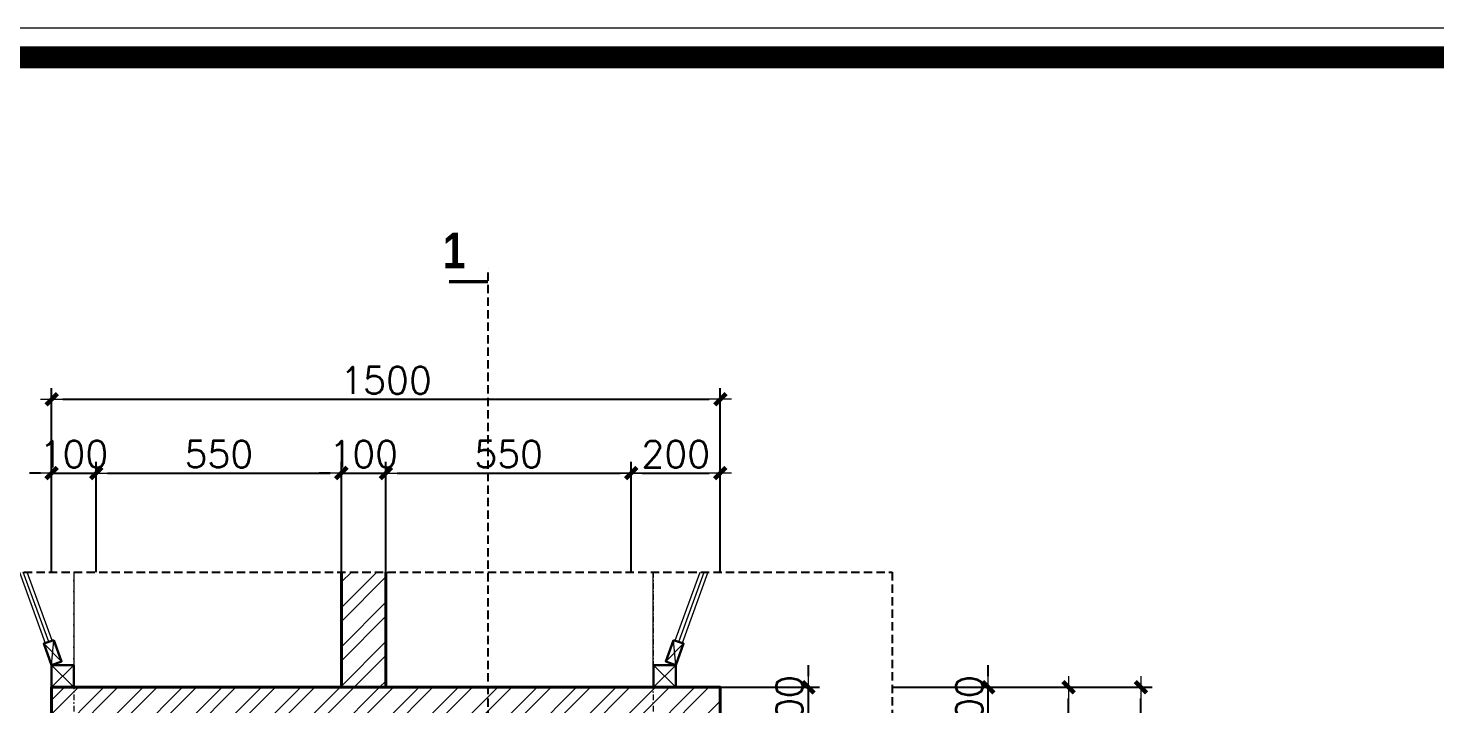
# Model space of a CAD drawing. Header units: millimetres. Extents: x 615730 to 2792744, y 139412 to 597571.
# Drawn here: x 1404753 to 1417384, y 275694 to 281772 of the extents above; entities that cross this region are included whole.
import ezdxf

# ---------------------------------------------------------------- set-up
doc = ezdxf.new("R2010")
doc.units = ezdxf.units.MM
doc.header["$MEASUREMENT"] = 0
doc.header["$PDMODE"] = 34
doc.linetypes.add('DASHDOT', pattern=[1, 0.5, -0.25, 0, -0.25])
doc.linetypes.add('HIDDEN', pattern=[0.375, 0.25, -0.125])
doc.layers.get('0').update_dxf_attribs({"lineweight": 5})
for name, color, linetype in [('DUT', 250, 'HIDDEN'), ('H', 252, 'Continuous'), ('LAYER18', 1, 'Continuous')]:
    doc.layers.add(name, color=color, linetype=linetype)
for name, color, linetype, lineweight in [('Ncua', 121, 'Continuous', 18), ('NETNGOAITUONG', 1, 'Continuous', 40), ('NTHAY1', 61, 'Continuous', 25), ('thay', 7, 'Continuous', 15), ('TIM TRUC', 149, 'DASHDOT', 9), ('VLIEU', 250, 'Continuous', 9)]:
    doc.layers.add(name, color=color, linetype=linetype, lineweight=lineweight)
doc.styles.add('romans', font='romans.shx', dxfattribs={"height": 240})
doc.styles.get("Standard").update_dxf_attribs({"font": ''})
doc.styles.get('Standard').set_extended_font_data('VNI-Avo')
doc.dimstyles.new('1-50', dxfattribs={"dimtxt": 200, "dimasz": 100, "dimexe": 100, "dimexo": 0, "dimgap": 50, "dimtad": 1, "dimdec": 0, "dimlfac": 0.25, "dimzin": 0, "dimdsep": 46, "dimtxsty": 'romans', "dimblk": ']', "dimcen": 0, "dimdle": 100, "dimclrd": 148, "dimclre": 148, "dimclrt": 2, "dimadec": 0, "dimazin": 0, "dimtfac": 1.111111, "dimtdec": 0, "dimtix": 1, "dimtmove": 2, "dimatfit": 3, "dimldrblk": ']', "dimfxl": 200, "dimtolj": 1, "dimtzin": 0, "dimarcsym": 0})
pattern_1 = [(45, (-1284536.56, -892194.67), (-176.776695, 176.776695), []), (45, (-1284536.56, -892069.67), (-176.776695, 176.776695), [])]

# ---------------------------------------------------------------- blocks, each defined once
blk = doc.blocks.new('A$C2E0F34A2')
at = {"color": 126, "lineweight": 9}
for p, q in [((0, 0), (50, 50)), ((50, 0), (0, 50))]:
    blk.add_line(p, q, dxfattribs=at)
at = {"lineweight": 30}
blk.add_lwpolyline([(50, 50), (0, 50), (0, 0), (50, 0)], close=True, dxfattribs=at)
blk = doc.blocks.new(']')
for p, q in [((1, 0), (-1, 0)), ((0, 1), (0, -1))]:
    blk.add_line(p, q)
at = {"color": 9, "const_width": 0.4}
blk.add_lwpolyline([(-0.51, -0.51), (0.51, 0.51)], dxfattribs=at)
blk = doc.blocks.new('*D2770')
at = {"layer": 'DEFPOINTS', "color": 0, "ltscale": 10, "transparency": 16777216}
for p in [(1405364, 277776), (1404964, 276887), (1405364, 276887)]:
    blk.add_point(p, dxfattribs=at)
at = {"layer": 'VLIEU', "color": 148, "lineweight": -2, "ltscale": 10, "transparency": 16777216}
for p, q in [((1404864, 277776), (1404764, 277776)), ((1404964, 276887), (1404964, 277876)), ((1404964, 277776), (1405364, 277776)), ((1405364, 276887), (1405364, 277876)), ((1405464, 277776), (1405564, 277776))]:
    blk.add_line(p, q, dxfattribs=at)
at = {"layer": 'VLIEU', "color": 148, "lineweight": -2, "ltscale": 10, "transparency": 16777216, "xscale": 100, "yscale": 100, "zscale": 100}
blk.add_blockref(']', (1404964, 277776), dxfattribs=at)
at = {"layer": 'VLIEU', "color": 148, "lineweight": -2, "ltscale": 10, "transparency": 16777216, "xscale": 100, "yscale": 100, "zscale": 100, "rotation": 180}
blk.add_blockref(']', (1405364, 277776), dxfattribs=at)
at = {"layer": 'VLIEU', "color": 2, "ltscale": 10, "transparency": 16777216, "insert": (1405164, 277946), "char_height": 240, "attachment_point": 5, "style": 'romans'}
blk.add_mtext('\\A1;100', dxfattribs=at)
blk = doc.blocks.new('*D2771')
at = {"layer": 'DEFPOINTS', "color": 0, "ltscale": 10, "transparency": 16777216}
for p in [(1407564, 277776), (1405364, 276887), (1407564, 276887)]:
    blk.add_point(p, dxfattribs=at)
at = {"layer": 'VLIEU', "color": 148, "lineweight": -2, "ltscale": 10, "transparency": 16777216}
for p, q in [((1405364, 276887), (1405364, 277876)), ((1405464, 277776), (1407464, 277776)), ((1407564, 276887), (1407564, 277876))]:
    blk.add_line(p, q, dxfattribs=at)
at = {"layer": 'VLIEU', "color": 148, "lineweight": -2, "ltscale": 10, "transparency": 16777216, "xscale": 100, "yscale": 100, "zscale": 100, "rotation": 180}
blk.add_blockref(']', (1405364, 277776), dxfattribs=at)
at = {"layer": 'VLIEU', "color": 148, "lineweight": -2, "ltscale": 10, "transparency": 16777216, "xscale": 100, "yscale": 100, "zscale": 100}
blk.add_blockref(']', (1407564, 277776), dxfattribs=at)
at = {"layer": 'VLIEU', "color": 2, "ltscale": 10, "transparency": 16777216, "insert": (1406464, 277946), "char_height": 240, "attachment_point": 5, "style": 'romans'}
blk.add_mtext('\\A1;550', dxfattribs=at)
blk = doc.blocks.new('*D2772')
at = {"layer": 'DEFPOINTS', "color": 0, "ltscale": 10, "transparency": 16777216}
for p in [(1407964, 277776), (1407564, 276887), (1407964, 276887)]:
    blk.add_point(p, dxfattribs=at)
at = {"layer": 'VLIEU', "color": 148, "lineweight": -2, "ltscale": 10, "transparency": 16777216}
for p, q in [((1407464, 277776), (1407364, 277776)), ((1407564, 276887), (1407564, 277876)), ((1407564, 277776), (1407964, 277776)), ((1407964, 276887), (1407964, 277876)), ((1408064, 277776), (1408164, 277776))]:
    blk.add_line(p, q, dxfattribs=at)
at = {"layer": 'VLIEU', "color": 148, "lineweight": -2, "ltscale": 10, "transparency": 16777216, "xscale": 100, "yscale": 100, "zscale": 100}
blk.add_blockref(']', (1407564, 277776), dxfattribs=at)
at = {"layer": 'VLIEU', "color": 148, "lineweight": -2, "ltscale": 10, "transparency": 16777216, "xscale": 100, "yscale": 100, "zscale": 100, "rotation": 180}
blk.add_blockref(']', (1407964, 277776), dxfattribs=at)
at = {"layer": 'VLIEU', "color": 2, "ltscale": 10, "transparency": 16777216, "insert": (1407764, 277946), "char_height": 240, "attachment_point": 5, "style": 'romans'}
blk.add_mtext('\\A1;100', dxfattribs=at)
blk = doc.blocks.new('*D2773')
at = {"layer": 'DEFPOINTS', "color": 0, "ltscale": 10, "transparency": 16777216}
for p in [(1410164, 277776), (1407964, 276887), (1410164, 276887)]:
    blk.add_point(p, dxfattribs=at)
at = {"layer": 'VLIEU', "color": 148, "lineweight": -2, "ltscale": 10, "transparency": 16777216}
for p, q in [((1407964, 276887), (1407964, 277876)), ((1408064, 277776), (1410064, 277776)), ((1410164, 276887), (1410164, 277876))]:
    blk.add_line(p, q, dxfattribs=at)
at = {"layer": 'VLIEU', "color": 148, "lineweight": -2, "ltscale": 10, "transparency": 16777216, "xscale": 100, "yscale": 100, "zscale": 100, "rotation": 180}
blk.add_blockref(']', (1407964, 277776), dxfattribs=at)
at = {"layer": 'VLIEU', "color": 148, "lineweight": -2, "ltscale": 10, "transparency": 16777216, "xscale": 100, "yscale": 100, "zscale": 100}
blk.add_blockref(']', (1410164, 277776), dxfattribs=at)
at = {"layer": 'VLIEU', "color": 2, "ltscale": 10, "transparency": 16777216, "insert": (1409064, 277946), "char_height": 240, "attachment_point": 5, "style": 'romans'}
blk.add_mtext('\\A1;550', dxfattribs=at)
blk = doc.blocks.new('*D2774')
at = {"layer": 'DEFPOINTS', "color": 0, "ltscale": 10, "transparency": 16777216}
for p in [(1410964, 277776), (1410164, 276887), (1410964, 276887)]:
    blk.add_point(p, dxfattribs=at)
at = {"layer": 'VLIEU', "color": 148, "lineweight": -2, "ltscale": 10, "transparency": 16777216}
for p, q in [((1410164, 276887), (1410164, 277876)), ((1410264, 277776), (1410864, 277776)), ((1410964, 276887), (1410964, 277876))]:
    blk.add_line(p, q, dxfattribs=at)
at = {"layer": 'VLIEU', "color": 148, "lineweight": -2, "ltscale": 10, "transparency": 16777216, "xscale": 100, "yscale": 100, "zscale": 100, "rotation": 180}
blk.add_blockref(']', (1410164, 277776), dxfattribs=at)
at = {"layer": 'VLIEU', "color": 148, "lineweight": -2, "ltscale": 10, "transparency": 16777216, "xscale": 100, "yscale": 100, "zscale": 100}
blk.add_blockref(']', (1410964, 277776), dxfattribs=at)
at = {"layer": 'VLIEU', "color": 2, "ltscale": 10, "transparency": 16777216, "insert": (1410564, 277946), "char_height": 240, "attachment_point": 5, "style": 'romans'}
blk.add_mtext('\\A1;200', dxfattribs=at)
blk = doc.blocks.new('*D2775')
at = {"layer": 'DEFPOINTS', "color": 0, "ltscale": 10, "transparency": 16777216}
for p in [(1410964, 278439), (1404964, 276887), (1410964, 276887)]:
    blk.add_point(p, dxfattribs=at)
at = {"layer": 'VLIEU', "color": 148, "lineweight": -2, "ltscale": 10, "transparency": 16777216}
for p, q in [((1404964, 276887), (1404964, 278539)), ((1410964, 276887), (1410964, 278539)), ((1405064, 278439), (1410864, 278439))]:
    blk.add_line(p, q, dxfattribs=at)
at = {"layer": 'VLIEU', "color": 148, "lineweight": -2, "ltscale": 10, "transparency": 16777216, "xscale": 100, "yscale": 100, "zscale": 100, "rotation": 180}
blk.add_blockref(']', (1404964, 278439), dxfattribs=at)
at = {"layer": 'VLIEU', "color": 148, "lineweight": -2, "ltscale": 10, "transparency": 16777216, "xscale": 100, "yscale": 100, "zscale": 100}
blk.add_blockref(']', (1410964, 278439), dxfattribs=at)
at = {"layer": 'VLIEU', "color": 2, "ltscale": 10, "transparency": 16777216, "insert": (1407964, 278609), "char_height": 240, "attachment_point": 5, "style": 'romans'}
blk.add_mtext('\\A1;1500', dxfattribs=at)
blk = doc.blocks.new('*D2785')
at = {"layer": 'DEFPOINTS', "color": 0, "ltscale": 10, "transparency": 16777216}
for p in [(1412506, 275852), (1413368, 275852), (1412506, 275452)]:
    blk.add_point(p, dxfattribs=at)
at = {"layer": 'VLIEU', "color": 148, "lineweight": -2, "ltscale": 10, "transparency": 16777216}
for p, q in [((1413368, 275952), (1413368, 276052)), ((1412506, 275852), (1413468, 275852)), ((1413368, 275452), (1413368, 275852)), ((1412506, 275452), (1413468, 275452)), ((1413368, 275352), (1413368, 275252))]:
    blk.add_line(p, q, dxfattribs=at)
at = {"layer": 'VLIEU', "color": 148, "lineweight": -2, "ltscale": 10, "transparency": 16777216, "xscale": 100, "yscale": 100, "zscale": 100}
for p, rotation in [((1413368, 275852), 270), ((1413368, 275452), 90)]:
    blk.add_blockref(']', p, dxfattribs=dict(at, rotation=rotation))
at = {"layer": 'VLIEU', "color": 2, "ltscale": 10, "transparency": 16777216, "insert": (1413198, 275652), "char_height": 240, "attachment_point": 5, "rotation": 90, "style": 'romans'}
blk.add_mtext('\\A1;100', dxfattribs=at)
blk = doc.blocks.new('*D2788')
at = {"layer": 'DEFPOINTS', "color": 0, "ltscale": 10, "transparency": 16777216}
for p in [(1412506, 275852), (1414088, 275852), (1412506, 271847)]:
    blk.add_point(p, dxfattribs=at)
at = {"layer": 'VLIEU', "color": 148, "lineweight": -2, "ltscale": 10, "transparency": 16777216}
for p, q in [((1412506, 275852), (1414188, 275852)), ((1414088, 271947), (1414088, 275752)), ((1412506, 271847), (1414188, 271847))]:
    blk.add_line(p, q, dxfattribs=at)
at = {"layer": 'VLIEU', "color": 148, "lineweight": -2, "ltscale": 10, "transparency": 16777216, "xscale": 100, "yscale": 100, "zscale": 100}
for p, rotation in [((1414088, 275852), 90), ((1414088, 271847), 270)]:
    blk.add_blockref(']', p, dxfattribs=dict(at, rotation=rotation))
at = {"layer": 'VLIEU', "color": 2, "ltscale": 10, "transparency": 16777216, "insert": (1413918, 273849), "char_height": 240, "attachment_point": 5, "rotation": 90, "style": 'romans'}
blk.add_mtext('\\A1;1001', dxfattribs=at)
blk = doc.blocks.new('*D2789')
at = {"layer": 'DEFPOINTS', "color": 0, "ltscale": 10, "transparency": 16777216}
for p in [(1412506, 275852), (1414738, 275852), (1412506, 266652)]:
    blk.add_point(p, dxfattribs=at)
at = {"layer": 'VLIEU', "color": 148, "lineweight": -2, "ltscale": 10, "transparency": 16777216}
for p, q in [((1412506, 275852), (1414838, 275852)), ((1414738, 266752), (1414738, 275752)), ((1412506, 266652), (1414838, 266652))]:
    blk.add_line(p, q, dxfattribs=at)
at = {"layer": 'VLIEU', "color": 148, "lineweight": -2, "ltscale": 10, "transparency": 16777216, "xscale": 100, "yscale": 100, "zscale": 100}
for p, rotation in [((1414738, 275852), 90), ((1414738, 266652), 270)]:
    blk.add_blockref(']', p, dxfattribs=dict(at, rotation=rotation))
at = {"layer": 'VLIEU', "color": 2, "ltscale": 10, "transparency": 16777216, "insert": (1414568, 271252), "char_height": 240, "attachment_point": 5, "rotation": 90, "style": 'romans'}
blk.add_mtext('\\A1;2300', dxfattribs=at)
blk = doc.blocks.new('*D2794')
at = {"layer": 'DEFPOINTS', "color": 0, "ltscale": 10, "transparency": 16777216}
for p in [(1410964, 275852), (1411754, 275852), (1410964, 275452)]:
    blk.add_point(p, dxfattribs=at)
at = {"layer": 'VLIEU', "color": 148, "lineweight": -2, "ltscale": 10, "transparency": 16777216}
for p, q in [((1411754, 275952), (1411754, 276052)), ((1410964, 275852), (1411854, 275852)), ((1411754, 275452), (1411754, 275852)), ((1410964, 275452), (1411854, 275452)), ((1411754, 275352), (1411754, 275252))]:
    blk.add_line(p, q, dxfattribs=at)
at = {"layer": 'VLIEU', "color": 148, "lineweight": -2, "ltscale": 10, "transparency": 16777216, "xscale": 100, "yscale": 100, "zscale": 100}
for p, rotation in [((1411754, 275852), 270), ((1411754, 275452), 90)]:
    blk.add_blockref(']', p, dxfattribs=dict(at, rotation=rotation))
at = {"layer": 'VLIEU', "color": 2, "ltscale": 10, "transparency": 16777216, "insert": (1411584, 275652), "char_height": 240, "attachment_point": 5, "rotation": 90, "style": 'romans'}
blk.add_mtext('\\A1;100', dxfattribs=at)

msp = doc.modelspace()

# ---------------------------------------------------------------- hatches: boundary and pattern name
at = {"layer": 'VLIEU', "ltscale": 10}
h = msp.add_hatch(dxfattribs=at)
h.set_pattern_fill('STEEL', color=256, scale=2000, style=0)
h.set_pattern_definition(pattern_1)
h.paths.add_polyline_path([(1407963.8, 276887.1), (1407563.8, 276887.1), (1407563.8, 275851.6), (1407963.8, 275851.6)])
h = msp.add_hatch(dxfattribs=at)
h.set_pattern_fill('STEEL', color=256, scale=2000, style=0)
h.set_pattern_definition(pattern_1)
h.paths.add_polyline_path([(1405363.8, 275451.6), (1410163.8, 275451.6), (1410163.8, 274856.9, -0.0000707), (1410163.8, 274856.9), (1410163.8, 273218.6), (1410163.8, 272247.1), (1410963.8, 272247.1), (1410963.8, 275851.6), (1404963.8, 275851.6), (1404963.8, 270971.6), (1405363.8, 270971.6)])
h.paths.add_polyline_path([(1410963.8, 271447.1), (1410563.2, 271447.1), (1410563.4, 270158.6, -0.0716684), (1410567.5, 270130.4, -0.0715985), (1410563.4, 270102.2), (1410563.5, 269558.4, -0.0709209), (1410567.5, 269530.4, -0.070851), (1410563.5, 269502.5), (1410563.6, 268958.1, -0.0701658), (1410567.5, 268930.4, -0.0700959), (1410563.6, 268902.8), (1410563.8, 267451.6), (1410963.8, 267451.6), (1410963.8, 267451.6)])

# ---------------------------------------------------------------- linework, layer by layer
at = {"color": 126, "lineweight": 9}
for p, q in [((1404937.3, 276260.2), (1404708.5, 276887.1)), ((1410590.3, 276260.2), (1410819.1, 276887.1)), ((1405053.4, 276084.3), (1404893.6, 276243.8)), ((1404963.8, 276051.6), (1404983.2, 276276.5)), ((1410474.2, 276084.3), (1410633.9, 276243.8)), ((1410563.8, 276051.6), (1410544.3, 276276.5))]:
    msp.add_line(p, q, dxfattribs=at)
for points in [[(1404674.2, 276887.1), (1404907.2, 276248.8), (1404969.7, 276271.6), (1404745, 276887.1)], [(1410853.3, 276887.1), (1410620.4, 276248.8), (1410557.9, 276271.6), (1410782.6, 276887.1)]]:
    msp.add_lwpolyline(points)
at = {"lineweight": 30}
for points in [[(1404983.2, 276276.5), (1405053.4, 276084.3), (1404963.8, 276051.6), (1404893.6, 276243.8)], [(1410544.3, 276276.5), (1410474.2, 276084.3), (1410563.8, 276051.6), (1410633.9, 276243.8)]]:
    msp.add_lwpolyline(points, close=True, dxfattribs=at)
at = {"layer": 'DUT', "color": 5, "ltscale": 300}
msp.add_lwpolyline([(1408880.4, 262965.2), (1408880.4, 279615.5)], dxfattribs=at)
at = {"layer": 'DUT', "color": 2, "ltscale": 300}
msp.add_lwpolyline([(1402576.7, 276887.1), (1412506.2, 276887.1), (1412506.2, 265981.2), (1402576.7, 265981.2)], close=True, dxfattribs=at)
at = {"layer": 'H', "const_width": 197}
msp.add_lwpolyline([(1398551.1, 254455.8), (1437030.2, 254455.8), (1437030.2, 281509.4), (1398551.1, 281509.4)], close=True, dxfattribs=at)
at = {"layer": 'LAYER18', "ltscale": 10, "const_width": 30}
msp.add_lwpolyline([(1408528.7, 279494.5), (1408880.4, 279494.5)], dxfattribs=at)
at = {"layer": 'NETNGOAITUONG'}
for p, q in [((1407563.8, 275851.6), (1407563.8, 276887.1)), ((1407963.8, 275851.6), (1407963.8, 276887.1))]:
    msp.add_line(p, q, dxfattribs=at)
msp.add_lwpolyline([(1410963.8, 267451.6), (1410963.8, 267451.6), (1410963.8, 267451.6), (1410963.8, 275851.6), (1404963.8, 275851.6), (1404963.8, 270971.6), (1405363.8, 270971.6), (1405363.8, 275451.6), (1410163.8, 275451.6), (1410163.8, 271447.1)], dxfattribs=at)
at = {"layer": 'thay', "linetype": 'Continuous'}
msp.add_lwpolyline([(1398288.4, 254193.2), (1437292.9, 254193.2), (1437292.9, 281772), (1398288.4, 281772)], close=True, dxfattribs=at)
at = {"layer": 'TIM TRUC', "ltscale": 100}
for p, q in [((1405163.8, 276887.1), (1405163.8, 263853.9)), ((1410361.8, 276887.1), (1410363.8, 263853.9))]:
    msp.add_line(p, q, dxfattribs=at)
at = {"layer": 'VLIEU', "ltscale": 10}
for p, q in [((1405163.8, 276887.1), (1405163.8, 276051.6)), ((1410361.3, 275851.6), (1410361.3, 276887.1))]:
    msp.add_line(p, q, dxfattribs=at)

# ---------------------------------------------------------------- block references
at = {"layer": 'Ncua', "yscale": 4, "zscale": 4}
for p, xscale, rotation in [((1404963.8, 275851.6), -4, 270), ((1404963.8, 275851.6), -4, 270), ((1410563.8, 275851.6), 4, 90)]:
    msp.add_blockref('A$C2E0F34A2', p, dxfattribs=dict(at, xscale=xscale, rotation=rotation))

# ---------------------------------------------------------------- texts
at = {"layer": 'NTHAY1', "insert": (1408677.4, 279934.1, 5.9), "char_height": 320, "width": 22738.24, "attachment_point": 3}
msp.add_mtext('{\\fVNI-Helve-Condense|b1|i0|c0|p2;1}', dxfattribs=at)

# ---------------------------------------------------------------- dimensions: what is measured, and where the dimension line sits
at = {"layer": 'VLIEU', "ltscale": 10}
for base, p1, p2, picture, middle in [((1410963.8, 278438.8), (1404963.8, 276887.1), (1410963.8, 276887.1), '*D2775', (1407963.8, 278608.8)), ((1405363.8, 277775.5), (1404963.8, 276887.1), (1405363.8, 276887.1), '*D2770', (1405163.8, 277945.5)), ((1407563.8, 277775.5), (1405363.8, 276887.1), (1407563.8, 276887.1), '*D2771', (1406463.8, 277945.5)), ((1407963.8, 277775.5), (1407563.8, 276887.1), (1407963.8, 276887.1), '*D2772', (1407763.8, 277945.5)), ((1410163.8, 277775.5), (1407963.8, 276887.1), (1410163.8, 276887.1), '*D2773', (1409063.8, 277945.5)), ((1410963.8, 277775.5), (1410163.8, 276887.1), (1410963.8, 276887.1), '*D2774', (1410563.8, 277945.5))]:
    dim = msp.add_linear_dim(base=base, p1=p1, p2=p2, dimstyle='1-50', dxfattribs=at)
    dim.commit()
    dim.dimension.update_dxf_attribs({"geometry": picture, "text_midpoint": middle})
for base, p1, p2, picture, middle in [((1411754.2, 275851.6), (1410963.8, 275451.6), (1410963.8, 275851.6), '*D2794', (1411584.2, 275651.6)), ((1413367.5, 275851.6), (1412506.2, 275451.6), (1412506.2, 275851.6), '*D2785', (1413197.5, 275651.6)), ((1414088.2, 275851.6), (1412506.2, 271847.1), (1412506.2, 275851.6), '*D2788', (1413918.2, 273849.4)), ((1414738.1, 275851.6), (1412506.2, 266651.6), (1412506.2, 275851.6), '*D2789', (1414568.1, 271251.6))]:
    dim = msp.add_linear_dim(base=base, p1=p1, p2=p2, angle=90, dimstyle='1-50', dxfattribs=at)
    dim.commit()
    dim.dimension.update_dxf_attribs({"geometry": picture, "text_midpoint": middle})

doc.saveas('drawing.dxf')
